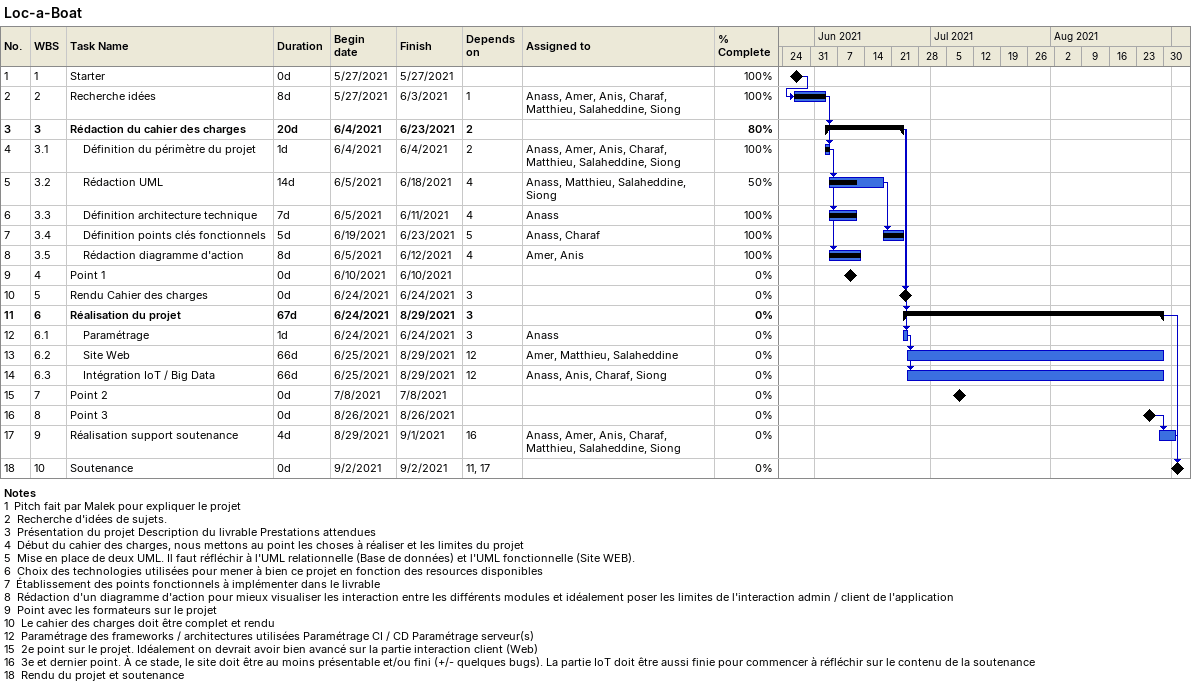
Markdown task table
Loc-a-Boat

| ID | WBS | Task | Duration | Start | Finish | Predecessors | Resources | % complete |
|---|---|---|---|---|---|---|---|---|
| 1 | 1 | Starter | 0d | 2021-05-27 | 2021-05-27 |  |  | 100 |
| 2 | 2 | Recherche idées | 8d | 2021-05-27 | 2021-06-03 | 1 | Anass, Amer, Anis, Charaf, Matthieu, Salaheddine, Siong | 100 |
| 3 | 3 | **Rédaction du cahier des charges** | 20d | 2021-06-04 | 2021-06-23 | 2 |  | 80 |
| 4 | 3.1 | Définition du périmètre du projet | 1d | 2021-06-04 | 2021-06-04 | 2 | Anass, Amer, Anis, Charaf, Matthieu, Salaheddine, Siong | 100 |
| 5 | 3.2 | Rédaction UML | 14d | 2021-06-05 | 2021-06-18 | 4 | Anass, Matthieu, Salaheddine, Siong | 50 |
| 6 | 3.3 | Définition architecture technique | 7d | 2021-06-05 | 2021-06-11 | 4 | Anass | 100 |
| 7 | 3.4 | Définition points clés fonctionnels | 5d | 2021-06-19 | 2021-06-23 | 5 | Anass, Charaf | 100 |
| 8 | 3.5 | Rédaction diagramme d'action | 8d | 2021-06-05 | 2021-06-12 | 4 | Amer, Anis | 100 |
| 9 | 4 | Point 1 | 0d | 2021-06-10 | 2021-06-10 |  |  | 0 |
| 10 | 5 | Rendu Cahier des charges | 0d | 2021-06-24 | 2021-06-24 | 3 |  | 0 |
| 11 | 6 | **Réalisation du projet** | 67d | 2021-06-24 | 2021-08-29 | 3 |  | 0 |
| 12 | 6.1 | Paramétrage | 1d | 2021-06-24 | 2021-06-24 | 3 | Anass | 0 |
| 13 | 6.2 | Site Web | 66d | 2021-06-25 | 2021-08-29 | 12 | Amer, Matthieu, Salaheddine | 0 |
| 14 | 6.3 | Intégration IoT / Big Data | 66d | 2021-06-25 | 2021-08-29 | 12 | Anass, Anis, Charaf, Siong | 0 |
| 15 | 7 | Point 2 | 0d | 2021-07-08 | 2021-07-08 |  |  | 0 |
| 16 | 8 | Point 3 | 0d | 2021-08-26 | 2021-08-26 |  |  | 0 |
| 17 | 9 | Réalisation support soutenance | 4d | 2021-08-29 | 2021-09-01 | 16 | Anass, Amer, Anis, Charaf, Matthieu, Salaheddine, Siong | 0 |
| 18 | 10 | Soutenance | 0d | 2021-09-02 | 2021-09-02 | 11, 17 |  | 0 |

Notes
- 1: Pitch fait par Malek pour expliquer le projet
- 2: Recherche d'idées de sujets.
- 3: Présentation du projet Description du livrable Prestations attendues
- 4: Début du cahier des charges, nous mettons au point les choses à réaliser et les limites du projet
- 5: Mise en place de deux UML. Il faut réfléchir à l'UML relationnelle (Base de données) et l'UML fonctionnelle (Site WEB).
- 6: Choix des technologies utilisées pour mener à bien ce projet en fonction des resources disponibles
- 7: Établissement des points fonctionnels à implémenter dans le livrable
- 8: Rédaction d'un diagramme d'action pour mieux visualiser les interaction entre les différents modules et idéalement poser les limites de l'interaction admin / client de l'application
- 9: Point avec les formateurs sur le projet
- 10: Le cahier des charges doit être complet et rendu
- 12: Paramétrage des frameworks / architectures utilisées Paramétrage CI / CD Paramétrage serveur(s)
- 15: 2e point sur le projet. Idéalement on devrait avoir bien avancé sur la partie interaction client (Web)
- 16: 3e et dernier point. À ce stade, le site doit être au moins présentable et/ou fini (+/- quelques bugs). La partie IoT doit être aussi finie pour commencer à réfléchir sur le contenu de la soutenance
- 18: Rendu du projet et soutenance
